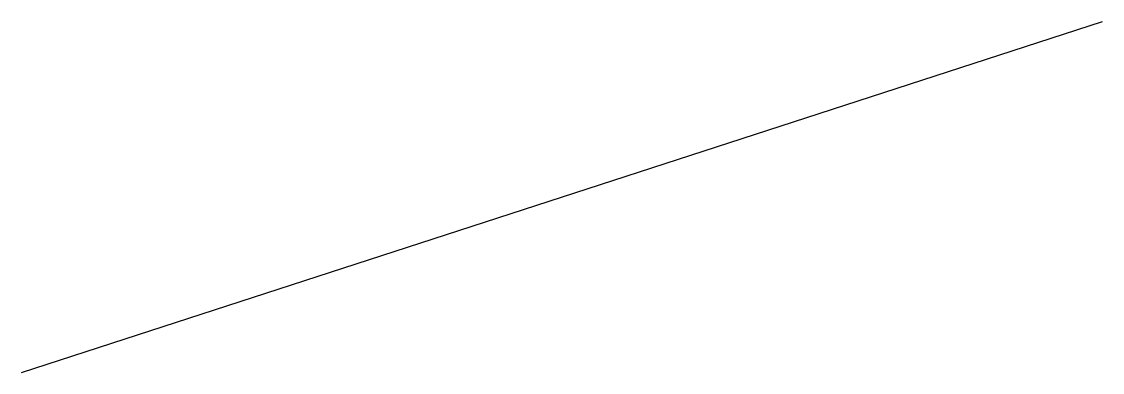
# Model space of a CAD drawing. Header units: millimetres. Extents: x 43.6 to 105.2, y 30.3 to 50.3.
import ezdxf

# ---------------------------------------------------------------- set-up
doc = ezdxf.new("R2010")
doc.units = ezdxf.units.MM

msp = doc.modelspace()

# ---------------------------------------------------------------- linework, layer by layer
at = {"extrusion": (0, -1, 0)}
msp.add_line((43.605, 30.267, 36.35), (105.159, 50.267, 36.35), dxfattribs=at)

doc.saveas('drawing.dxf')
